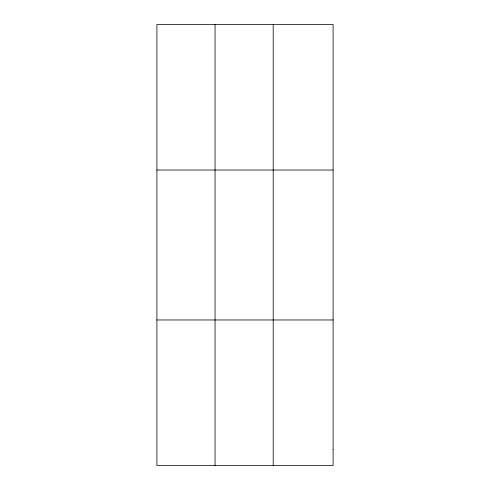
<?xml version="1.0" encoding="UTF-8"?>
<svg xmlns="http://www.w3.org/2000/svg" width="490" height="490" viewBox="0 0 490 490"><rect width="100%" height="100%" fill="white"/><g stroke="black" fill="none" stroke-linecap="round" stroke-linejoin="round"><path stroke-width="0.73" d="M215.049 465.5L215.049 24.5M273.193 465.5L273.193 24.5M156.904 170.03L333.096 170.03M156.904 319.97L333.096 319.97M333.096 449.33L333.096 465.5L156.904 465.5L156.904 24.5L333.096 24.5L333.096 449.33"/></g></svg>
